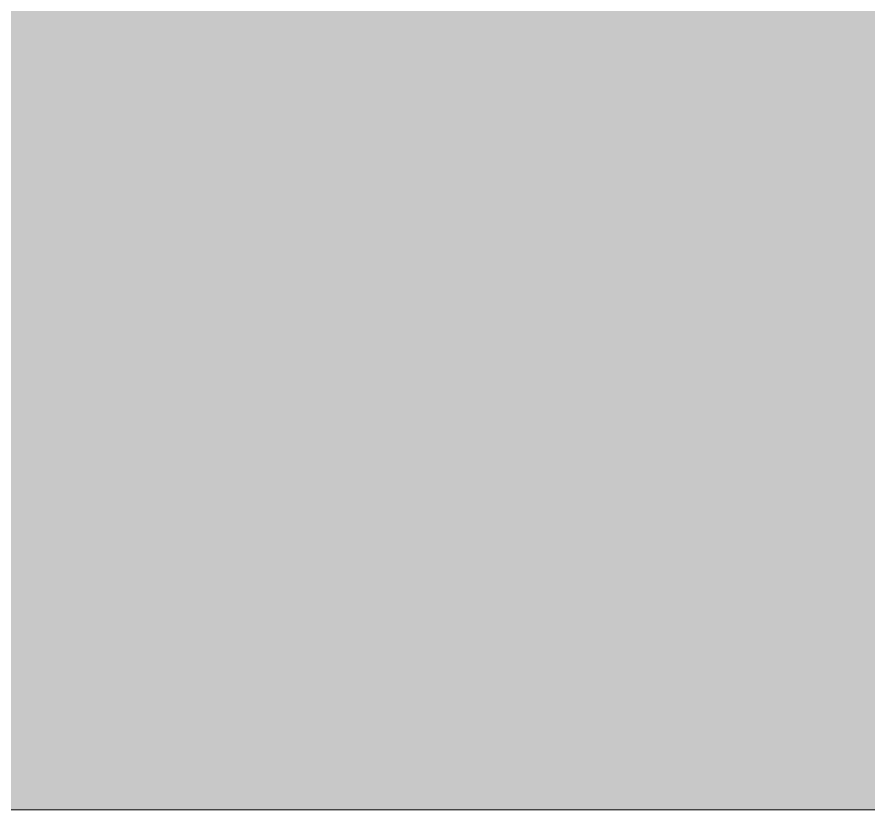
# Model space of a CAD drawing. Header units: metres. Extents: x 149 to 429, y -3 to 162.
# Drawn here: x 355.8299 to 355.9687, y 107.2142 to 107.3434 of the extents above; entities that cross this region are included whole.
import ezdxf

# ---------------------------------------------------------------- set-up
doc = ezdxf.new("R2010")
doc.units = ezdxf.units.M
doc.layers.add('1053_ARQ_BASE_MATADOURO_2_dwg', color=7, linetype='Continuous', lineweight=5, true_color=0x767676)
doc.layers.add('A-PISO', color=7, linetype='Continuous', lineweight=5)
doc.layers.add('A-WALL', color=7, linetype='Continuous', lineweight=9)

# ---------------------------------------------------------------- blocks, each defined once
blk = doc.blocks.new('1053_ARQ_BASE_MATADOURO_2_dwg-3637054-TÉRREO 1_20 - Dependente 2')
at = {"layer": 'A-PISO', "color": 253, "true_color": 0xaaaaaa, "flags": 128}
blk.add_lwpolyline([(139.32393, 74.02815), (139.88414, 74.02815), (159.53941, 74.02815), (159.53941, 74.27815), (139.88414, 74.27815), (139.32393, 74.27815)], dxfattribs=at)

msp = doc.modelspace()

# ---------------------------------------------------------------- hatches: boundary and pattern name
at = {"layer": 'A-WALL', "true_color": 0xffd4aa, "transparency": 33554483}
h = msp.add_hatch(color=41, dxfattribs=at)
h.paths.add_polyline_path([(346.28918, 107.21418), (365.94445, 107.21418), (365.94445, 107.46418), (346.28918, 107.46418)])
h.paths.add_polyline_path([(365.90848, 107.42968), (365.89465, 107.45273), (365.91492, 107.45531), (365.90843, 107.43398)])
h.paths.add_polyline_path([(355.86806, 107.43398), (353.32056, 107.44325), (353.32056, 107.45898), (355.86806, 107.44972), (355.86806, 107.43441)])
h.paths.add_polyline_path([(361.05456, 107.43398), (355.90636, 107.44325), (355.90706, 107.45898), (365.88495, 107.44972), (365.88495, 107.43398), (361.12056, 107.43398)])
h.paths.add_polyline_path([(352.69384, 107.43398), (350.72056, 107.44325), (350.72056, 107.45898), (353.25456, 107.44972), (353.25456, 107.43398)])
h.paths.add_polyline_path([(350.65456, 107.43398), (348.12056, 107.44325), (348.12056, 107.45898), (350.65456, 107.44972), (350.65456, 107.43442)])
h.paths.add_polyline_path([(346.94591, 107.43398), (346.76698, 107.44325), (346.76698, 107.45898), (348.05456, 107.44972), (348.05456, 107.43398), (347.58456, 107.43398)])

# ---------------------------------------------------------------- linework, layer by layer
at = {"layer": 'A-WALL', "color": 253, "true_color": 0xaaaaaa}
msp.add_line((346.28918, 107.21418), (365.94445, 107.21418), dxfattribs=at)

# ---------------------------------------------------------------- block references
at = {"layer": '1053_ARQ_BASE_MATADOURO_2_dwg', "color": 253, "true_color": 0xaaaaaa}
msp.add_blockref('1053_ARQ_BASE_MATADOURO_2_dwg-3637054-TÉRREO 1_20 - Dependente 2', (206.40504, 33.18603), dxfattribs=at)

doc.saveas('drawing.dxf')
